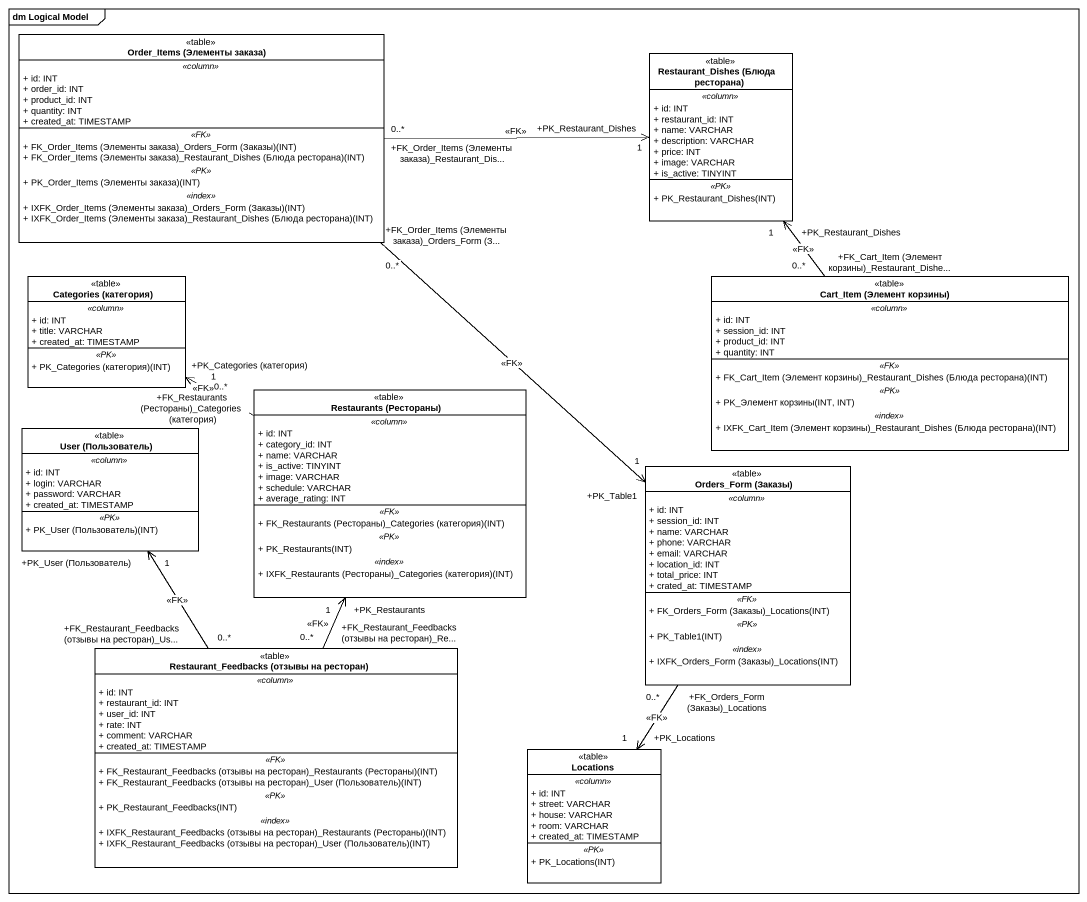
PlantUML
@startuml
mainframe dm Logical Model
hide circle
hide empty members
skinparam classAttributeIconSize 0
class "Order_Items (Элементы заказа)" as Order_Items_Элементы_заказа <<table>> {
  .. <<column>> ..
  + id: INT
  + order_id: INT
  + product_id: INT
  + quantity: INT
  + created_at: TIMESTAMP
  .. <<FK>> ..
  + FK_Order_Items (Элементы заказа)_Orders_Form (Заказы)(INT)
  + FK_Order_Items (Элементы заказа)_Restaurant_Dishes (Блюда ресторана)(INT)
  .. <<PK>> ..
  + PK_Order_Items (Элементы заказа)(INT)
  .. <<index>> ..
  + IXFK_Order_Items (Элементы заказа)_Orders_Form (Заказы)(INT)
  + IXFK_Order_Items (Элементы заказа)_Restaurant_Dishes (Блюда ресторана)(INT)
}
class "Restaurant_Dishes (Блюда ресторана)" as Restaurant_Dishes_Блюда <<table>> {
  .. <<column>> ..
  + id: INT
  + restaurant_id: INT
  + name: VARCHAR
  + description: VARCHAR
  + price: INT
  + image: VARCHAR
  + is_active: TINYINT
  .. <<PK>> ..
  + PK_Restaurant_Dishes(INT)
}
class "Categories (категория)" as Categories_категория <<table>> {
  .. <<column>> ..
  + id: INT
  + title: VARCHAR
  + created_at: TIMESTAMP
  .. <<PK>> ..
  + PK_Categories (категория)(INT)
}
class "Cart_Item (Элемент корзины)" as Cart_Item_Элемент_корзины <<table>> {
  .. <<column>> ..
  + id: INT
  + session_id: INT
  + product_id: INT
  + quantity: INT
  .. <<FK>> ..
  + FK_Cart_Item (Элемент корзины)_Restaurant_Dishes (Блюда ресторана)(INT)
  .. <<PK>> ..
  + PK_Элемент корзины(INT, INT)
  .. <<index>> ..
  + IXFK_Cart_Item (Элемент корзины)_Restaurant_Dishes (Блюда ресторана)(INT)
}
class "Restaurants (Рестораны)" as Restaurants_Рестораны <<table>> {
  .. <<column>> ..
  + id: INT
  + category_id: INT
  + name: VARCHAR
  + is_active: TINYINT
  + image: VARCHAR
  + schedule: VARCHAR
  + average_rating: INT
  .. <<FK>> ..
  + FK_Restaurants (Рестораны)_Categories (категория)(INT)
  .. <<PK>> ..
  + PK_Restaurants(INT)
  .. <<index>> ..
  + IXFK_Restaurants (Рестораны)_Categories (категория)(INT)
}
class "User (Пользователь)" as User_Пользователь <<table>> {
  .. <<column>> ..
  + id: INT
  + login: VARCHAR
  + password: VARCHAR
  + created_at: TIMESTAMP
  .. <<PK>> ..
  + PK_User (Пользователь)(INT)
}
class "Orders_Form (Заказы)" as Orders_Form_Заказы <<table>> {
  .. <<column>> ..
  + id: INT
  + session_id: INT
  + name: VARCHAR
  + phone: VARCHAR
  + email: VARCHAR
  + location_id: INT
  + total_price: INT
  + crated_at: TIMESTAMP
  .. <<FK>> ..
  + FK_Orders_Form (Заказы)_Locations(INT)
  .. <<PK>> ..
  + PK_Table1(INT)
  .. <<index>> ..
  + IXFK_Orders_Form (Заказы)_Locations(INT)
}
class "Restaurant_Feedbacks (отзывы на ресторан)" as Restaurant_Feedbacks_отзывы <<table>> {
  .. <<column>> ..
  + id: INT
  + restaurant_id: INT
  + user_id: INT
  + rate: INT
  + comment: VARCHAR
  + created_at: TIMESTAMP
  .. <<FK>> ..
  + FK_Restaurant_Feedbacks (отзывы на ресторан)_Restaurants (Рестораны)(INT)
  + FK_Restaurant_Feedbacks (отзывы на ресторан)_User (Пользователь)(INT)
  .. <<PK>> ..
  + PK_Restaurant_Feedbacks(INT)
  .. <<index>> ..
  + IXFK_Restaurant_Feedbacks (отзывы на ресторан)_Restaurants (Рестораны)(INT)
  + IXFK_Restaurant_Feedbacks (отзывы на ресторан)_User (Пользователь)(INT)
}
class Locations <<table>> {
  .. <<column>> ..
  + id: INT
  + street: VARCHAR
  + house: VARCHAR
  + room: VARCHAR
  + created_at: TIMESTAMP
  .. <<PK>> ..
  + PK_Locations(INT)
}
Order_Items_Элементы_заказа "+FK_Order_Items (Элементы заказа)_Restaurant_Dis...\n0..*" -right-> "+PK_Restaurant_Dishes\n1" Restaurant_Dishes_Блюда : <<FK>>
Order_Items_Элементы_заказа "+FK_Order_Items (Элементы заказа)_Orders_Form (З...\n0..*" --> "+PK_Table1\n1" Orders_Form_Заказы : <<FK>>
Cart_Item_Элемент_корзины "+FK_Cart_Item (Элемент корзины)_Restaurant_Dishe...\n0..*" -up-> "+PK_Restaurant_Dishes\n1" Restaurant_Dishes_Блюда : <<FK>>
Restaurants_Рестораны "+FK_Restaurants (Рестораны)_Categories (категория)\n0..*" -left-> "+PK_Categories (категория)\n1" Categories_категория : <<FK>>
Orders_Form_Заказы "+FK_Orders_Form (Заказы)_Locations\n0..*" --> "+PK_Locations\n1" Locations : <<FK>>
Restaurant_Feedbacks_отзывы "+FK_Restaurant_Feedbacks (отзывы на ресторан)_Re...\n0..*" -up-> "+PK_Restaurants\n1" Restaurants_Рестораны : <<FK>>
Restaurant_Feedbacks_отзывы "+FK_Restaurant_Feedbacks (отзывы на ресторан)_Us...\n0..*" -up-> "+PK_User (Пользователь)\n1" User_Пользователь : <<FK>>
@enduml
